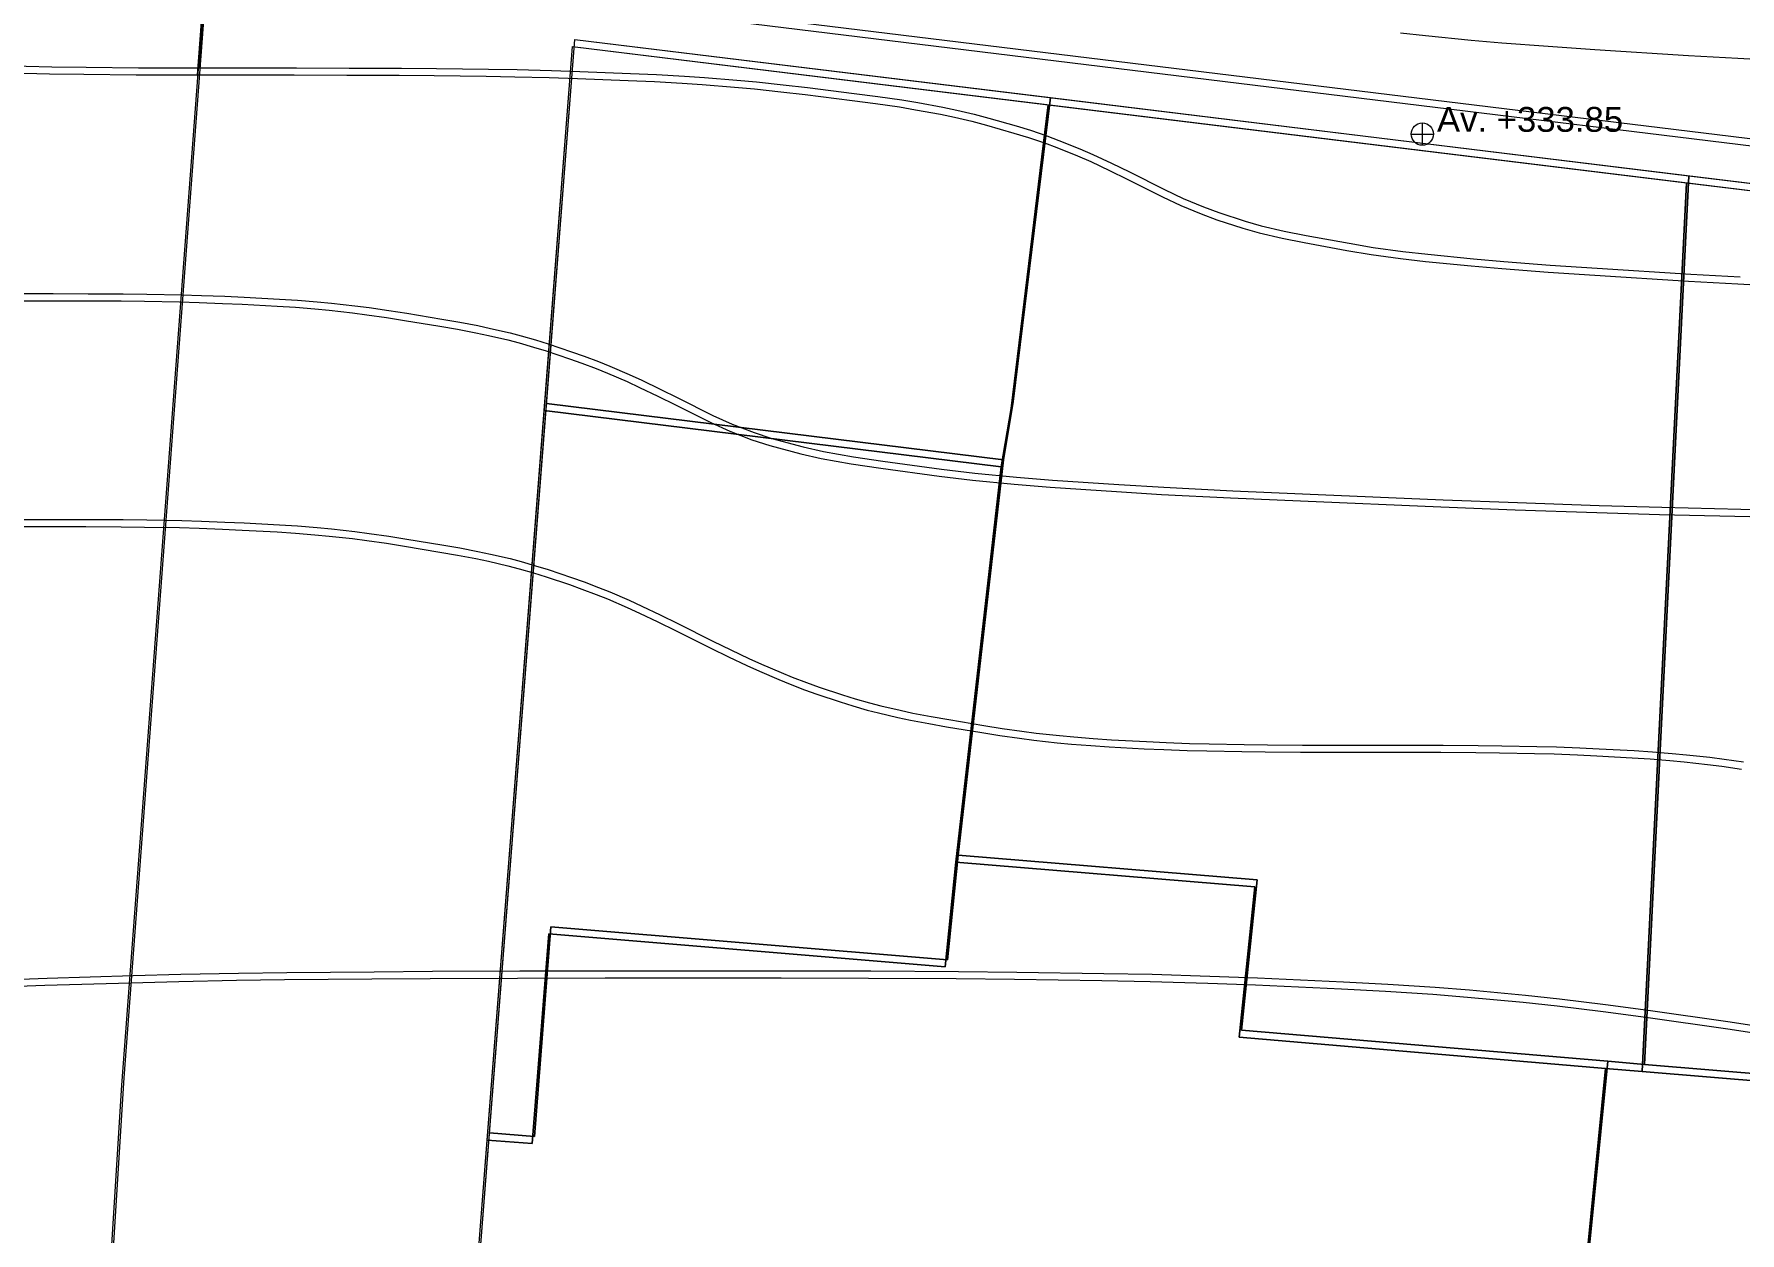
# Model space of a CAD drawing. Header units: metres. Extents: x -1097 to 1588, y -185 to 884.
# Drawn here: x 467.8 to 581.1, y 172 to 251.6 of the extents above; entities that cross this region are included whole.
import ezdxf

# ---------------------------------------------------------------- set-up
doc = ezdxf.new("R2010")
doc.units = ezdxf.units.M
for name, color, linetype, lineweight, plot in [('COTAS', 7, 'Continuous', 0, False), ('ESCALERAS', 7, 'Continuous', 0, False), ('TERRENO', 188, 'Continuous', 0, False), ('VISTA', 7, 'Continuous', 0, False), ('VISTA LEJOS', 7, 'Continuous', 0, False)]:
    doc.layers.add(name, color=color, linetype=linetype, lineweight=lineweight, plot=plot)
doc.styles.add('ARIAL', font='arial.ttf')

msp = doc.modelspace()

# ---------------------------------------------------------------- linework, layer by layer
at = {"layer": 'COTAS'}
for points in [[(559.26, 245), (560.74, 245)], [(560, 244.26), (560, 245.74)]]:
    msp.add_lwpolyline(points, dxfattribs=at)
msp.add_circle((560, 245), 0.743, dxfattribs=at)
at = {"layer": 'ESCALERAS'}
for points in [[(478.8, 249.4), (491.36, 416.02)], [(478.65, 248.93), (491.21, 415.55)]]:
    msp.add_lwpolyline(points, dxfattribs=at)
at = {"layer": 'TERRENO'}
for points in [[(558.55, 251.73), (560.21, 251.54), (563.24, 251.24), (565.27, 251.06), (568.35, 250.83), (571.45, 250.62), (577.68, 250.23), (580.95, 250.04), (584.55, 249.85)], [(465.4, 249.09), (468.81, 249), (471.1, 248.97), (474.57, 248.94), (478.06, 248.93), (485.06, 248.93), (488.56, 248.92), (492.04, 248.91), (494.36, 248.89), (497.81, 248.85), (499.72, 248.81), (502, 248.75), (503.88, 248.69), (507.25, 248.56), (508.99, 248.49), (510.83, 248.39), (512.16, 248.29), (514.32, 248.12), (515.63, 248), (517.39, 247.81), (519.01, 247.62), (522.12, 247.23), (523.68, 247.03), (525.27, 246.8), (526.34, 246.62), (527.99, 246.32), (528.92, 246.12), (530.07, 245.85), (531.06, 245.59), (532.87, 245.07), (533.83, 244.78), (534.9, 244.42), (535.71, 244.11), (537.1, 243.55), (537.97, 243.17), (539.21, 242.59), (540.4, 242.01), (542.73, 240.84), (543.96, 240.26), (545.31, 239.69), (546.34, 239.31), (548.07, 238.75), (549.15, 238.44), (550.68, 238.08), (552.14, 237.79), (554.99, 237.27), (556.59, 237), (558.55, 236.73), (560.21, 236.54), (563.24, 236.24), (565.27, 236.06), (568.35, 235.83), (571.45, 235.62), (577.68, 235.23), (580.95, 235.04), (584.55, 234.85)], [(464.23, 233.93), (468.9, 233.93), (471.23, 233.92), (473.56, 233.91), (475.12, 233.89), (477.45, 233.85), (478.75, 233.81), (480.3, 233.75), (481.6, 233.69), (483.93, 233.56), (485.14, 233.49), (486.44, 233.38), (487.39, 233.29), (488.94, 233.12), (489.89, 233), (491.19, 232.81), (492.4, 232.62), (494.73, 232.23), (495.91, 232.03), (497.12, 231.8), (497.96, 231.62), (499.25, 231.32), (500, 231.12), (500.95, 230.85), (501.79, 230.59), (503.34, 230.07), (504.18, 229.78), (505.13, 229.42), (505.88, 229.11), (507.17, 228.55), (508.01, 228.17), (509.22, 227.59), (510.4, 227.01), (512.73, 225.84), (514, 225.26), (515.47, 224.69), (516.65, 224.31), (518.72, 223.75), (520.07, 223.44), (522.06, 223.08), (524.02, 222.79), (527.91, 222.27), (530.13, 222), (532.89, 221.73), (535.28, 221.54), (539.69, 221.24), (542.68, 221.06), (547.26, 220.83), (551.9, 220.62), (561.23, 220.23), (566.16, 220.04), (571.6, 219.85), (575.75, 219.73), (582.74, 219.56)], [(464.23, 218.93), (468.9, 218.93), (471.23, 218.92), (473.56, 218.91), (475.12, 218.89), (477.45, 218.85), (478.75, 218.81), (480.3, 218.75), (481.6, 218.69), (483.93, 218.56), (485.14, 218.49), (486.44, 218.38), (487.39, 218.29), (488.94, 218.12), (489.89, 218), (491.19, 217.81), (492.4, 217.62), (494.73, 217.23), (495.91, 217.03), (497.12, 216.8), (497.96, 216.62), (499.25, 216.32), (500, 216.12), (500.95, 215.85), (501.79, 215.59), (503.34, 215.07), (504.18, 214.77), (505.13, 214.41), (505.88, 214.11), (507.17, 213.55), (508.01, 213.17), (509.22, 212.59), (510.4, 212.01), (512.73, 210.84), (513.91, 210.26), (515.12, 209.69), (515.96, 209.31), (517.25, 208.75), (518, 208.44), (518.95, 208.08), (519.79, 207.79), (521.34, 207.27), (522.18, 207), (523.13, 206.73), (523.88, 206.54), (525.17, 206.24), (526.01, 206.06), (527.22, 205.83), (528.4, 205.62), (530.73, 205.23), (531.94, 205.04), (533.24, 204.85), (534.19, 204.73), (535.74, 204.56), (536.69, 204.47), (537.99, 204.37), (539.2, 204.29), (541.53, 204.16), (542.83, 204.1), (544.38, 204.04), (545.68, 204.01), (548.01, 203.97), (549.57, 203.95), (551.9, 203.93), (554.23, 203.93), (558.9, 203.93), (561.23, 203.92), (563.56, 203.91), (565.12, 203.89), (567.45, 203.85), (568.75, 203.81), (570.3, 203.75), (571.6, 203.69), (573.93, 203.56), (575.14, 203.49), (576.44, 203.38), (577.39, 203.29), (578.94, 203.12), (579.89, 203), (581.19, 202.81)], [(465.56, 188.34), (468.51, 188.44), (474.21, 188.61), (477.39, 188.7), (481.22, 188.77), (484.43, 188.82), (490.22, 188.88), (494.09, 188.9), (499.9, 188.92), (505.73, 188.93), (517.4, 188.93), (523.22, 188.92), (529.04, 188.89), (532.91, 188.85), (538.7, 188.76), (541.91, 188.7), (545.74, 188.58), (548.91, 188.46), (554.62, 188.2), (557.56, 188.04), (560.7, 187.84), (562.99, 187.66), (566.7, 187.31), (568.96, 187.07), (572.01, 186.7), (574.84, 186.32), (580.29, 185.54), (583.03, 185.12)]]:
    msp.add_lwpolyline(points, dxfattribs=at)
at = {"layer": 'VISTA'}
for points in [[(637.62, 237.87), (503.59, 254.26)], [(637.47, 237.4), (503.44, 253.79)]]:
    msp.add_lwpolyline(points, dxfattribs=at)
at = {"layer": 'VISTA LEJOS'}
for points in [[(491.36, 416.02), (473.75, 182.28)], [(491.21, 415.55), (473.6, 181.81)], [(501.67, 226.5), (503.56, 250.81)], [(501.67, 226.63), (503.56, 250.81)], [(501.82, 227.1), (503.71, 251.28)], [(501.82, 226.97), (503.71, 251.28)], [(503.56, 250.81), (535.15, 246.95)], [(503.56, 250.81), (587.23, 240.58)], [(503.56, 250.81), (503.56, 250.81)], [(503.71, 251.28), (535.3, 247.42)], [(503.71, 251.28), (587.38, 241.05)], [(503.71, 251.28), (503.71, 251.28)], [(465.55, 249.56), (468.96, 249.47), (471.25, 249.44), (474.73, 249.41), (478.22, 249.4), (485.21, 249.4), (488.71, 249.39), (492.19, 249.38), (494.51, 249.36), (497.96, 249.32), (499.87, 249.28), (502.15, 249.22), (504.03, 249.16), (507.4, 249.03), (509.14, 248.96), (510.98, 248.85), (512.31, 248.76), (514.47, 248.59), (515.78, 248.47), (517.54, 248.28), (519.16, 248.09), (522.27, 247.7), (523.84, 247.5), (525.42, 247.27), (526.49, 247.09), (528.14, 246.79), (529.07, 246.59), (530.22, 246.32), (531.21, 246.06), (533.02, 245.54), (533.98, 245.25), (535.05, 244.89), (535.86, 244.58), (537.25, 244.02), (538.12, 243.64), (539.36, 243.06), (540.55, 242.48), (542.88, 241.31), (544.11, 240.73), (545.46, 240.16), (546.49, 239.78), (548.22, 239.22), (549.3, 238.91), (550.83, 238.55), (552.29, 238.26), (555.14, 237.74), (556.74, 237.47), (558.7, 237.2), (560.36, 237.01), (563.39, 236.71), (565.42, 236.53), (568.5, 236.3), (571.61, 236.09), (577.83, 235.7), (581.1, 235.51)], [(465.4, 249.09), (468.81, 249), (471.1, 248.97), (474.57, 248.94), (478.06, 248.93), (485.06, 248.93), (488.56, 248.92), (492.04, 248.91), (494.36, 248.89), (497.81, 248.85), (499.72, 248.81), (502, 248.75), (503.88, 248.69), (507.25, 248.56), (508.99, 248.49), (510.83, 248.39), (512.16, 248.29), (514.32, 248.12), (515.63, 248), (517.39, 247.81), (519.01, 247.62), (522.12, 247.23), (523.68, 247.03), (525.27, 246.8), (526.34, 246.62), (527.99, 246.32), (528.92, 246.12), (530.07, 245.85), (531.06, 245.59), (532.87, 245.07), (533.83, 244.78), (534.9, 244.42), (535.71, 244.11), (537.1, 243.55), (537.97, 243.17), (539.21, 242.59), (540.4, 242.01), (542.73, 240.84), (543.96, 240.26), (545.31, 239.69), (546.34, 239.31), (548.07, 238.75), (549.15, 238.44), (550.68, 238.08), (552.14, 237.79), (554.99, 237.27), (556.59, 237), (558.55, 236.73), (560.21, 236.54), (563.24, 236.24), (565.27, 236.06), (568.35, 235.83), (571.45, 235.62), (577.68, 235.23), (580.95, 235.04), (584.55, 234.85)], [(532.83, 227.24), (535.3, 247.42)], [(535.3, 247.42), (532.83, 227.24)], [(535.3, 247.42), (577.69, 242.23)], [(535.3, 247.42), (535.3, 247.42)], [(532.68, 226.77), (535.15, 246.95)], [(535.15, 246.95), (532.68, 226.77)], [(535.15, 246.95), (577.54, 241.76)], [(535.15, 246.95), (535.15, 246.95)], [(574.6, 182.71), (577.54, 241.76)], [(577.54, 241.76), (574.6, 182.71)], [(574.75, 183.18), (577.69, 242.23)], [(577.69, 242.23), (574.75, 183.18)], [(577.54, 241.76), (587.23, 240.58)], [(577.54, 241.76), (577.54, 241.76)], [(577.69, 242.23), (587.38, 241.05)], [(577.69, 242.23), (577.69, 242.23)], [(464.23, 233.93), (468.9, 233.93), (471.23, 233.92), (473.56, 233.91), (475.12, 233.89), (477.45, 233.85), (478.75, 233.81), (480.3, 233.75), (481.6, 233.69), (483.93, 233.56), (485.14, 233.49), (486.44, 233.38), (487.39, 233.29), (488.94, 233.12), (489.89, 233), (491.19, 232.81), (492.4, 232.62), (494.73, 232.23), (495.91, 232.03), (497.12, 231.8), (497.96, 231.62), (499.25, 231.32), (500, 231.12), (500.95, 230.85), (501.79, 230.59), (503.34, 230.07), (504.18, 229.78), (505.13, 229.42), (505.88, 229.11), (507.17, 228.55), (508.01, 228.17), (509.22, 227.59), (510.4, 227.01), (512.73, 225.84), (514, 225.26), (515.47, 224.69), (516.65, 224.31), (518.72, 223.75), (520.07, 223.44), (522.06, 223.08), (524.02, 222.79), (527.91, 222.27), (530.13, 222), (532.89, 221.73), (535.28, 221.54), (539.69, 221.24), (542.68, 221.06), (547.26, 220.83), (551.9, 220.62), (561.23, 220.23), (566.16, 220.04), (571.6, 219.85), (575.75, 219.73), (582.74, 219.56)], [(464.38, 234.4), (469.05, 234.4), (471.38, 234.39), (473.71, 234.38), (475.27, 234.36), (477.6, 234.32), (478.9, 234.28), (480.45, 234.22), (481.75, 234.16), (484.08, 234.03), (485.29, 233.96), (486.59, 233.85), (487.54, 233.76), (489.09, 233.59), (490.04, 233.47), (491.34, 233.28), (492.55, 233.09), (494.88, 232.7), (496.06, 232.5), (497.27, 232.27), (498.11, 232.09), (499.4, 231.79), (500.15, 231.59), (501.1, 231.32), (501.94, 231.06), (503.49, 230.54), (504.33, 230.24), (505.28, 229.88), (506.03, 229.58), (507.32, 229.02), (508.16, 228.64), (509.37, 228.06), (510.55, 227.48), (512.88, 226.31), (514.15, 225.73), (515.62, 225.16), (516.8, 224.78), (518.87, 224.22), (520.23, 223.91), (522.21, 223.55), (524.17, 223.26), (528.06, 222.74), (530.28, 222.47), (533.04, 222.2), (535.43, 222.01), (539.84, 221.71), (542.83, 221.53), (547.41, 221.3), (552.05, 221.09), (561.38, 220.7), (566.31, 220.51), (571.75, 220.32), (575.9, 220.2), (582.9, 220.03)], [(497.89, 178.16), (501.67, 226.63)], [(498.04, 178.63), (501.82, 227.1)], [(499.68, 199.54), (501.82, 226.97)], [(501.67, 226.63), (532.03, 222.88)], [(532.03, 222.88), (501.67, 226.63)], [(501.82, 227.1), (532.18, 223.35)], [(532.18, 223.35), (501.82, 227.1)], [(532.03, 222.88), (532.68, 226.77)], [(532.68, 226.77), (532.03, 222.88)], [(532.18, 223.35), (532.83, 227.24)], [(532.83, 227.24), (532.18, 223.35)], [(499.52, 199.07), (501.67, 226.5)], [(532.18, 223.35), (529.17, 197.09)], [(529.17, 197.09), (532.18, 223.35)], [(532.03, 222.88), (529.02, 196.62)], [(529.02, 196.62), (532.03, 222.88)], [(464.23, 218.93), (468.9, 218.93), (471.23, 218.92), (473.56, 218.91), (475.12, 218.89), (477.45, 218.85), (478.75, 218.81), (480.3, 218.75), (481.6, 218.69), (483.93, 218.56), (485.14, 218.49), (486.44, 218.38), (487.39, 218.29), (488.94, 218.12), (489.89, 218), (491.19, 217.81), (492.4, 217.62), (494.73, 217.23), (495.91, 217.03), (497.12, 216.8), (497.96, 216.62), (499.25, 216.32), (500, 216.12), (500.95, 215.85), (501.79, 215.59), (503.34, 215.07), (504.18, 214.77), (505.13, 214.41), (505.88, 214.11), (507.17, 213.55), (508.01, 213.17), (509.22, 212.59), (510.4, 212.01), (512.73, 210.84), (513.91, 210.26), (515.12, 209.69), (515.96, 209.31), (517.25, 208.75), (518, 208.44), (518.95, 208.08), (519.79, 207.79), (521.34, 207.27), (522.18, 207), (523.13, 206.73), (523.88, 206.54), (525.17, 206.24), (526.01, 206.06), (527.22, 205.83), (528.4, 205.62), (530.73, 205.23), (531.94, 205.04), (533.24, 204.85), (534.19, 204.73), (535.74, 204.56), (536.69, 204.47), (537.99, 204.37), (539.2, 204.29), (541.53, 204.16), (542.83, 204.1), (544.38, 204.04), (545.68, 204.01), (548.01, 203.97), (549.57, 203.95), (551.9, 203.93), (554.23, 203.93), (558.9, 203.93), (561.23, 203.92), (563.56, 203.91), (565.12, 203.89), (567.45, 203.85), (568.75, 203.81), (570.3, 203.75), (571.6, 203.69), (573.93, 203.56), (575.14, 203.49), (576.44, 203.38), (577.39, 203.29), (578.94, 203.12), (579.89, 203), (581.19, 202.81)], [(464.38, 219.4), (469.05, 219.4), (471.38, 219.39), (473.71, 219.38), (475.27, 219.36), (477.6, 219.32), (478.9, 219.28), (480.45, 219.22), (481.75, 219.16), (484.08, 219.03), (485.29, 218.96), (486.59, 218.85), (487.54, 218.76), (489.09, 218.59), (490.04, 218.47), (491.34, 218.28), (492.55, 218.09), (494.88, 217.7), (496.06, 217.5), (497.27, 217.27), (498.11, 217.09), (499.4, 216.79), (500.15, 216.59), (501.1, 216.32), (501.94, 216.06), (503.49, 215.54), (504.33, 215.24), (505.28, 214.88), (506.03, 214.58), (507.32, 214.02), (508.16, 213.64), (509.37, 213.06), (510.55, 212.48), (512.88, 211.31), (514.06, 210.73), (515.27, 210.16), (516.11, 209.78), (517.4, 209.22), (518.15, 208.91), (519.1, 208.55), (519.94, 208.26), (521.49, 207.74), (522.33, 207.47), (523.28, 207.2), (524.03, 207.01), (525.32, 206.71), (526.16, 206.53), (527.37, 206.3), (528.55, 206.09), (530.88, 205.7), (532.09, 205.51), (533.39, 205.32), (534.34, 205.2), (535.89, 205.03), (536.84, 204.94), (538.14, 204.84), (539.35, 204.76), (541.68, 204.63), (542.98, 204.57), (544.53, 204.51), (545.83, 204.48), (548.16, 204.43), (549.72, 204.42), (552.05, 204.4), (554.38, 204.4), (559.05, 204.4), (561.38, 204.39), (563.71, 204.38), (565.27, 204.36), (567.6, 204.31), (568.9, 204.28), (570.45, 204.22), (571.75, 204.16), (574.08, 204.03), (575.29, 203.95), (576.59, 203.85), (577.54, 203.76), (579.09, 203.59), (580.04, 203.47), (581.34, 203.28)], [(497.11, 166.68), (499.68, 199.54)], [(496.96, 166.21), (499.52, 199.07)], [(529.02, 196.62), (528.3, 189.66)], [(528.3, 189.66), (529.02, 196.62)], [(529.17, 197.09), (528.45, 190.13)], [(528.45, 190.13), (529.17, 197.09)], [(529.02, 196.62), (529.02, 196.62)], [(529.02, 196.62), (548.88, 194.98)], [(548.88, 194.98), (529.02, 196.62)], [(529.17, 197.09), (529.17, 197.09)], [(529.17, 197.09), (549.03, 195.45)], [(549.03, 195.45), (529.17, 197.09)], [(548.88, 194.98), (547.84, 184.99)], [(547.84, 184.99), (548.88, 194.98)], [(549.03, 195.45), (547.99, 185.46)], [(547.99, 185.46), (549.03, 195.45)], [(501.97, 191.85), (500.88, 177.93)], [(500.88, 177.93), (501.97, 191.85)], [(502.12, 192.32), (501.03, 178.4)], [(501.03, 178.4), (502.12, 192.32)], [(528.3, 189.66), (501.97, 191.85)], [(501.97, 191.85), (528.3, 189.66)], [(528.45, 190.13), (502.12, 192.32)], [(502.12, 192.32), (528.45, 190.13)], [(465.72, 188.81), (468.66, 188.91), (474.37, 189.08), (477.54, 189.17), (481.37, 189.24), (484.58, 189.29), (490.37, 189.34), (494.24, 189.37), (500.06, 189.39), (505.88, 189.4), (517.55, 189.4), (523.37, 189.39), (529.19, 189.36), (533.06, 189.32), (538.85, 189.23), (542.06, 189.17), (545.89, 189.05), (549.06, 188.93), (554.77, 188.67), (557.71, 188.51), (560.85, 188.31), (563.14, 188.13), (566.85, 187.78), (569.11, 187.54), (572.16, 187.17), (574.99, 186.78), (580.44, 186.01), (583.18, 185.59)], [(465.56, 188.34), (468.51, 188.44), (474.21, 188.61), (477.39, 188.7), (481.22, 188.77), (484.43, 188.82), (490.22, 188.88), (494.09, 188.9), (499.9, 188.92), (505.73, 188.93), (517.4, 188.93), (523.22, 188.92), (529.04, 188.89), (532.91, 188.85), (538.7, 188.76), (541.91, 188.7), (545.74, 188.58), (548.91, 188.46), (554.62, 188.2), (557.56, 188.04), (560.7, 187.84), (562.99, 187.66), (566.7, 187.31), (568.96, 187.07), (572.01, 186.7), (574.84, 186.32), (580.29, 185.54), (583.03, 185.12)], [(547.84, 184.99), (572.16, 182.92)], [(572.16, 182.92), (547.84, 184.99)], [(547.99, 185.46), (572.31, 183.39)], [(572.31, 183.39), (547.99, 185.46)], [(572.16, 182.92), (567.64, 137.31)], [(567.64, 137.31), (572.16, 182.92)], [(572.31, 183.39), (567.79, 137.78)], [(567.79, 137.78), (572.31, 183.39)], [(572.16, 182.92), (572.16, 182.92)], [(574.6, 182.71), (572.16, 182.92)], [(572.16, 182.92), (574.6, 182.71)], [(572.31, 183.39), (572.31, 183.39)], [(574.75, 183.18), (572.31, 183.39)], [(572.31, 183.39), (574.75, 183.18)], [(583.41, 181.97), (574.6, 182.71)], [(574.6, 182.71), (583.41, 181.97)], [(583.56, 182.44), (574.75, 183.18)], [(574.75, 183.18), (583.56, 182.44)], [(473.6, 181.81), (471.77, 152.78)], [(473.75, 182.28), (471.93, 153.25)], [(496.96, 166.2), (497.89, 178.16)], [(497.11, 166.67), (498.04, 178.63)], [(500.88, 177.93), (497.89, 178.16)], [(497.89, 178.16), (500.88, 177.93)], [(501.03, 178.4), (498.04, 178.63)], [(498.04, 178.63), (501.03, 178.4)]]:
    msp.add_lwpolyline(points, dxfattribs=at)

# ---------------------------------------------------------------- texts
at = {"layer": 'COTAS', "style": 'ARIAL'}
msp.add_text('Av. +333.85', height=1.65, dxfattribs=at).set_placement((560.97, 245.15))

doc.saveas('drawing.dxf')
